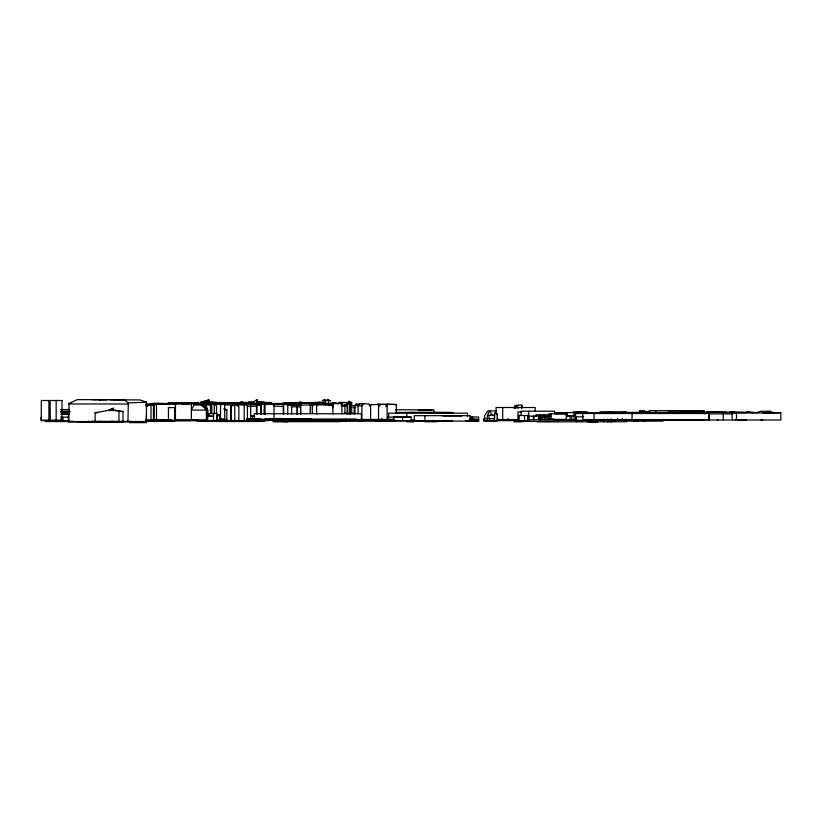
<?xml version="1.0" encoding="UTF-8"?>
<svg xmlns="http://www.w3.org/2000/svg" width="822" height="822" viewBox="0 0 822 822"><rect width="100%" height="100%" fill="white"/><g stroke="black" fill="none" stroke-linecap="round" stroke-linejoin="round"><path stroke-width="1.23" d="M347.12 414.185L347.12 403.51L350.162 403.623L350.162 413.302M300.862 404.465L300.739 402.636L283.23 402.852L282.48 403.653M310.439 413.322L310.644 405.01L300.657 404.999L300.297 404.26L299.896 405.03M175.446 405.359L175.507 403.623L156.807 403.653L154.197 405.359L154.259 403.715L176.083 403.581L176.206 404.527M206.62 403.89C207.206 402.41 201.4 405.102 206.23 404.373M332.746 408L332.91 405.503L334.143 403.51L338.623 403.294L341.87 404.054L341.87 414.154M257.882 405.123L258.087 402.472L271.394 402.472L271.979 403.766M541.318 419.518L541.801 416.343M521.58 408.061L521.857 405.092L518.312 405.051L518.066 405.76L516.606 405.215L518.158 408.061M206.373 410.044L201.842 405.03L193.838 405.03L191.372 410.127L206.373 410.044L206.373 419.919M202.695 403.335L203.003 401.701L206.445 400.879L206.897 401.701L202.695 403.335L202.695 401.701L212.24 401.937M272.832 403.561L272.092 404.28L272.832 403.561L283.302 403.52M494.423 418.686L483.521 418.686L483.521 421.07L497.125 421.07L497.125 413.774L494.608 413.127L494.258 421.07M385.908 406.839L386.648 404.208L396.307 404.547L396.307 413.261M515.651 408.061L516.514 405.215L515.528 408.061M497.125 413.774L496.858 414.658M516.237 405.749L515.065 405.801L514.315 408.061M217.594 414.627L216.361 419.693L220.234 419.693L219.012 414.627L217.594 414.627L216.546 419.693M278.226 404.003L283.107 403.561M325.635 405.513L324.515 403.54L322.974 403.088L311.261 403.088L311.98 404.239L312.031 403.397L312.391 404.116L315.74 403.653L317.6 405.359M68.843 421.511L69.017 403.499L77.289 399.626L139.915 399.924L146.46 402.133L146.46 421.511L45.446 421.573M127.944 421.511L128.314 402.986L146.46 402.133L143.994 402.122M732.638 420.011C729.484 409.531 739.173 409.788 735.957 420.011M178.703 404.116L178.919 403.561L190.19 403.448L183.357 403.448M182.936 403.992L183.553 403.859M271.907 404.157L272.873 404.064M484.579 419.395L484.579 415.727L487.847 410.908L489.501 410.897L487.302 415.727L487.302 419.395M254.152 404.126L233.643 403.869L234.527 404.856M273.346 404.105L274.014 404.516L274.065 419.539M242.11 404.013L242.798 402.657M513.914 408.061L515.065 405.801M174.654 407.609L168.448 407.517L168.448 420.258M228.619 404.095L229.369 402.657L249.929 402.564L249.929 403.16M332.91 405.503L329.19 405.431L330.382 403.51L334.852 403.294L338.058 404.044M363.355 403.612L359.543 403.612L358.073 405.893L361.906 405.863L363.355 403.612L368.688 404.085L370.63 406.047L369.366 406.047M206.599 408.185L204.37 406.263L207.257 408.329M320.426 403.253L324.793 402.235L325.461 403.9M328.605 405.719L330.249 403.592L336.424 403.119L324.074 403.592L330.249 403.592M354.888 413.713L354.888 405.575L355.967 404.26L359.111 404.26L358.073 405.523L358.073 413.713M378.562 406.633L380.761 404.332L377.031 404.332L385.61 404.403L387.141 406.479M167.411 404.332L168.787 402.934L178.302 403.921M256.382 404.66L259.927 404.732L256.7 404.342M184.405 404.219L185.032 403.653M201.822 402.102L204.123 401.465L201.822 402.102L204.318 402.102M206.199 408.616L206.199 404.989L207.493 403.859L206.332 404.866L201.185 404.66M260.574 403.119L259.742 403.787L259.742 403.088L264.324 403.787L258.766 403.14M206.199 404.989L210.494 404.989L211.799 403.859L211.799 413.487M205.921 403.859L204.75 404.866L204.75 407.311M300.297 402.749L318.659 402.348M283.611 403.859L285.481 402.533L283.58 403.982M324.947 399.358L322.409 400.602L325.533 400.324A3.422 1.161 4.6 0 0 327.999 400.386L330.752 400.807L328.389 400.047M253.525 404.486L253.525 401.979L256.967 399.554L256.978 402.41L258.375 404.064M207.38 419.919L207.668 409.716L201.842 405.03M255.714 404.023L285.09 403.715L271.404 403.489M211.799 404.496L215.179 404.003L216.525 406.407L216.525 413.6M260.04 403.088L263.893 403.787L260.43 403.191L259.084 403.787L258.673 403.14L258.673 405.154M208.819 402.328L208.901 399.811L207.534 400.222L207.534 402.297M248.758 403.16L249.929 402.564M238.534 403.397L240.394 402.564L240.394 403.397M109.151 410.928L109.151 410.034L113.138 408.318L113.57 410.712M113.57 408.318L109.151 410.034M765.241 413.158L769.906 411.277L774.293 413.034M90.595 422.025L92.835 421.131M86.433 422.025L88.653 421.152M209.261 413.713L216.936 413.415L216.936 417.021M226.029 403.17L231.136 402.893M256.495 413.394L256.495 405.472L261.365 403.91L265.033 404.558L265.033 414.452M274.014 404.516L260.718 404.157L265.033 404.558M183.809 403.674L182.751 403.623M756.148 412.921L760.73 411.277L769.906 411.277M146.059 420.659L234.773 420.679L234.773 404.835L230.715 406.017L230.715 420.679M231.28 408.452L230.715 406.017L234.773 404.835M621.247 420.381L623.559 419.59M205.829 403.222L207.36 403.222M207.689 402.955L205.829 403.355M248.295 419.425L250.731 418.655M208.819 399.831L209.024 401.927L206.661 401.927M285.018 404.003L286.518 403.756M543.732 419.518L545.983 418.912M196.17 404.044L197.116 403.797M207.534 400.222L207.791 401.701M286.395 404.249L288.029 403.931L288.984 404.814L286.395 404.332L288.697 404.732M288.029 403.931L286.683 404.105L289.663 404.588M203.126 401.968L201.061 401.948L206.445 400.879M201.822 401.917L201.739 405.78M165.191 404.054L169.435 403.057L182.946 403.099M209.117 404.013L210.155 403.951M343.308 405.719L347.757 404.208M343.308 405.215L346.802 404.712M209.261 415.891L208.356 415.85L208.356 414.36L209.261 414.463L209.261 415.891L213.525 416.333L207.38 416.333M238.329 402.893C221.724 403.602 239.233 401.588 240.712 403.212M163.67 404.126L167.236 403.376L169.445 403.838M146.059 406.294L146.059 404.547L151.094 403.499L158.913 403.499L156.899 403.921M310.295 413.353L310.295 405.082L316.624 404.116L316.624 414.432M310.295 405.082L316.624 404.116M315.74 403.653L312.422 404.116M376.229 420.864L378.706 420.361M409.849 420.864L412.325 420.361M448.206 413.055L450.682 412.428L395.474 412.428M95.105 421.501L95.105 412.747L110.261 410.014L122.992 411.596L122.992 421.501M111.145 410.579L114.248 410.014L122.992 411.596M146.357 405.801L151.012 404.958L154.485 405.544M338.849 402.41L347.891 402.503M587.329 413.034L592.302 413.045M238.863 420.915L238.863 406.53L236.592 404.332L234.157 404.691L234.157 405.842L233.962 404.897L224.385 404.897M340.411 402.533L341.582 402.564M234.157 404.691L236.592 404.332M548.829 419.518L553.843 418.768M69.017 403.499L71.719 403.109M279.151 404.023L282.408 403.571M299.27 402.338L301.273 402.05M195.102 403.201L198.945 403.571M488.926 418.388L488.926 415.367L492.779 414.863M206.435 409.541L207.38 409.901M427.522 413.024L433.903 412.428L433.903 409.798L395.361 409.798M318.093 402.451L320.436 402.266M291.656 405.667L287.31 404.445L291.656 405.667L291.656 414.319M574.085 419.6L538.451 419.518L538.451 416.795L542.561 416.579L542.561 419.518M538.451 416.795L542.561 416.579M239.459 403.232L242.017 403.047M184.21 403.849L195.903 403.499M204.339 403.797L205.644 403.797M146.059 404.547L148.618 404.486M291.317 406.859L297.225 406.726L297.235 414.329M263.883 402.801L266.739 402.749M354.888 405.575L358.073 405.523M639.639 413.456L639.639 410.99L641.129 410.99M161.441 404.013L162.499 404.003M263.893 403.715L263.307 403.581M644.294 410.99L644.797 411.801M254.245 415.768L250.731 415.716L254.728 416.384M313.172 404.27L310.202 403.869L313.172 404.27L313.172 405.03L313.829 404.26L314.918 405.01L314.918 404.126M349.35 404.537L350.573 404.527L350.573 405.791M250.731 419.477L250.659 406.181L256.495 406.16M543.157 416.168L539.602 416.179L539.602 414.833M274.199 403.849L276.284 403.838M325.101 404.198L315.74 404.229L315.74 403.52L311.98 403.51M106.809 399.821L98.609 399.821L101.661 399.882M115.512 399.821L109.984 399.78M117.741 399.831L124.297 399.913M248.614 401.783L252.652 401.783L252.652 403.304M318.967 402.266L324.793 402.235M246.528 402.451L245.686 402.451L248.614 403.088M299.372 402.451L300.143 402.225M260.327 402.533L257.07 402.533L257.07 403.16M300.04 402.749L289.18 402.749L300.205 403.15M318.689 402.677L320.827 402.677M227.345 404.29L227.345 402.893L212.282 402.297L224.293 402.924M184.118 403.119L198.801 403.119M253.495 403.16L243.302 403.16L243.302 404.229M154.187 403.314L162.283 403.314M227.221 403.212L230.006 403.212M242.767 403.283L256.187 403.283M165.386 403.592L176.083 403.581M179.751 403.417L181.467 403.417M330.382 403.51L334.143 403.51M258.673 403.14L262.321 403.581M347.12 403.51L350.162 403.623M178.919 403.561L189.409 403.931M192.769 403.797L211.799 403.859M68.843 403.982L127.944 403.982M162.602 404.003L170.473 403.972L169.661 403.592M207.442 404.003L220.707 403.941L220.008 403.335L175.446 403.253L175.446 420.258M146.131 404.136L148.299 404.64M204.123 404.177L206.158 404.177M260.666 404.177L261.077 414.339M287.135 404.177L273.418 403.951L287.751 404.064L287.751 414.329M214.604 404.434L224.704 404.434L224.704 419.569M381.881 404.403L385.61 404.403M386.648 404.208L396.307 404.547M369.366 404.558L378.562 404.558L378.562 419.477M233.962 404.897L233.592 403.479L218.477 403.335M289.519 404.938L300.42 404.938L300.647 414.35M316.624 404.907L332.91 404.907L332.91 414.216M328.276 405.123L331.132 405.472M341.264 405.647L344.593 405.657M341.264 405.791L347.12 405.791M349.597 405.791L354.272 405.791L354.272 414.113M353.326 407.62L355.854 407.62M60.623 409.572L69.582 409.572L62.051 409.603M226.821 409.808L224.704 409.808L223.923 408.616L226.821 409.808L226.728 420.679L222.834 418.758M418.213 410.404L431.848 410.404M704.423 410.651L649.133 410.651L649.133 412.932M489.902 410.959L496.447 410.959M639.639 410.99L644.797 410.99M698.073 411.134L698.875 411.134M61.126 411.432L70.034 411.432M611.578 411.688L607.479 411.791M69.819 411.863L60.623 411.863L69.562 411.884M521.806 411.863L518.004 411.863L518.004 421.439L554.624 421.439M573.211 411.76L587.083 411.76M599.926 411.791L626.251 411.791M644.623 411.801L649.596 411.801M706.663 411.843L726.371 412.151M729.936 412.151L746.417 412.521L667.937 412.151M576.962 412.11L582.613 412.11M622.398 412.418L753.753 412.459M452.326 412.541L409.849 412.428M639.372 412.51L633.341 412.603M752.058 412.459L758.449 412.459M451.71 412.665L453.148 412.665M554.316 412.603L650.901 412.603M762.908 412.911L780.797 412.654L780.9 420.011L622.398 420.011M732.638 412.921L780.9 412.901M343.966 413.271L355.505 413.271M574.085 413.507L709.067 413.517L709.067 419.6L582.788 419.59L582.788 413.62M63.397 413.723L69.551 413.723M555.271 413.682L567.437 413.682L567.437 415.983M732.638 413.908L709.088 413.908L709.088 420.011M60.705 414.093L69.51 414.093M549.969 414.74L535.954 414.833L535.954 416.179M566.584 415.829L574.085 415.829M442.822 415.983L461.717 415.983M551.048 416.066L528.628 416.179L528.628 419.785L557.686 419.785M566.492 416.127L570.108 416.127L570.108 419.549M393.533 416.662L411.144 417.083L411.144 420.689L393.533 420.689L393.533 416.662L402.194 417.093M575.575 416.836L583.579 416.836M469.968 416.97L478.61 416.97L478.61 420.833L469.968 420.833M60.787 417.144L68.195 417.144M411.144 417.083L387.861 417.144L387.861 419.364L394.735 419.364M549.024 417.288L542.201 417.288L542.201 419.518M61.044 417.853L62.975 417.853L62.975 420.032L60.489 420.032M246.908 418.912L260.327 418.912M273.356 418.85L309.483 418.922M264.602 419.107L270.417 419.107M278.72 419.066L311.641 419.066M276.161 419.271L355.977 419.169M469.249 419.107L477.921 419.107L477.921 421.183L465.509 421.183M311.713 419.312L246.641 419.425L389.433 419.477M555.271 419.436L567.437 419.436M219.31 419.569L226.821 419.569M497.176 419.61L518.333 419.61M175.446 419.703L197.146 419.703M625.799 419.723L704.423 419.765M145.782 419.929L171.664 419.929M657.281 419.867L681.952 419.847M717.185 419.847L718.048 419.847M735.31 419.919L746.705 419.919M248.614 420.104L273.017 420.104M311.096 420.032L338.058 420.032M354.888 420.114L381.685 420.114M388.611 420.093L394.735 420.093M410.671 420.093L414.987 420.042M469.794 420.021L478.866 420.021M176.206 420.258L153.447 420.258L153.447 405.41M282.429 420.278L375.777 420.278M555.559 420.268L578.041 420.268M246.97 420.443L272.986 420.443M284.494 420.484L295.016 420.484M351.241 420.453L354.169 420.453M357.077 420.463L360.026 420.463M388.868 420.484L391.806 420.484M554.316 420.381L656.172 420.381M145.72 420.515L157.906 420.515M174.675 420.638L190.416 420.638M194.475 420.525L261.057 420.587M262.352 420.545L269.616 420.545M272.041 420.545L318.926 420.617M319.933 420.607L342.846 420.648M359.409 420.484L363.53 420.484M391.21 420.504L394.139 420.504M484.579 420.607L518.333 420.607M68.565 420.679L41.1 420.679L41.1 417.319M300.071 420.782L329.088 420.782M337.318 420.792L343.904 420.792M412.11 420.751L419.23 420.751M55.043 420.874L68.575 420.874M212.292 420.874L220.45 420.874M224.776 420.926L247.422 420.915L247.422 404.927L246.867 403.869M322.409 420.905L330.752 420.905M374.585 420.864L452.326 420.864M633.772 420.926L638.088 420.926M53.605 421.09L69.264 421.09M170 421.121L174.911 421.121M197.629 421.09L264.797 421.09M288.132 421.141L296.115 421.141M333.126 421.08L338.15 421.08M478.866 421.09L414.257 421.121L414.257 415.675L470.328 415.675L470.328 421.121M625.696 421.152L663.056 421.152M145.936 421.275L154.557 421.275M286.775 421.337L394.745 421.183M576.962 421.296L582.613 421.296M55.403 421.347L73.405 421.347M91.961 421.429L130.873 421.429M151.022 421.429L170.205 421.347M216.258 421.501L263.615 421.501M418.213 421.388L431.848 421.388M612.935 421.337L615.092 421.337M283.21 421.676L339.887 421.676M77.71 421.84L128.931 421.84M273.079 421.799L287.936 421.799M424.614 421.758L436.914 421.758M513.914 421.778L522.134 421.778M537.372 421.83L626.251 421.768L626.251 419.271M123.156 422.025L68.39 421.943L68.39 415.572M407.065 421.881L413.723 421.881M588.501 421.974L597.604 421.974M129.516 422.642L146.635 422.642M168.531 404.054L160.989 403.592M287.988 404.229L298.725 404.29L297.8 403.592L284.504 403.592L285.337 404.219M236.715 404.856L247.422 404.927M95.105 412.747L98.065 412.747M488.926 415.367L493.919 415.377M348.631 421.275L349.555 421.275M220.07 402.924L227.345 402.893M232.893 403.109L237.332 403.129M241.832 403.592L244.011 403.602M280.456 418.901L298.52 419.035M297.235 406.911L300.647 406.962M170.637 407.609L168.448 407.517M202.304 404.147L206.24 404.157M119.92 399.821L120.7 399.831M92.249 399.687L96.791 399.79M113.539 399.687L118.861 399.862M283.23 406.387L273.983 406.16L273.829 404.177M146.922 406.407L147.672 406.428M729.936 411.966L733.625 412.151M241.802 402.379L246.148 402.616M355.967 404.26L359.543 404.496M350.367 402.41L351.724 402.533L351.724 406.294M350.059 402.39L348.713 401.228L351.724 402.533L342.188 402.595M619.819 419.59L628.635 420.381M359.543 403.612L363.817 403.992M202.479 404.66L203.609 404.763M566.296 415.757L570.108 416.127M246.641 402.544L249.189 402.801M242.295 402.801L246.066 403.181M264.191 404.527L264.458 414.452M111.576 421.296L116.56 421.84M430.081 420.432L433.903 420.864M309.411 418.778L311.261 418.984M299.948 402.903L295.519 402.369L295.55 403.314M293.156 418.86L295.077 419.086M259.742 403.088L260.43 403.191M163.208 403.345L164.708 403.602M162.807 403.931L157.31 403.818L158.348 404.054M202.304 403.808L205.5 404.403M200.979 403.808L205.654 404.681M168.787 402.934L174.069 403.921M589.795 412.582L592.107 413.024M648.599 419.662L652.36 420.381M163.732 403.592L164.842 403.592M760.484 419.528L762.908 420.011M280.302 403.51L282.254 403.921M278.853 403.51L280.795 403.921M201.349 403.797L205.921 404.763L204.75 404.866L204.945 407.311M242.048 402.318L246.292 403.232M612.863 419.59L616.479 420.381M286.58 404.29L288.984 404.814M269.729 418.727L271.979 419.384M99.257 421.265L101.64 422.025M542.561 417.288L544.719 418.028M546.866 418.778L549.024 419.518L549.024 416.066M271.918 418.614L274.199 419.405M266.636 403.057L263.492 401.927L256.68 401.927L260.327 403.232M351.724 407.311L350.069 406.931L350.645 406.397L351.724 407.311L351.724 413.312M218.744 403.222L204.925 402.955L205.438 403.222M327.228 399.358L328.348 400.026M220.317 403.479L220.882 404.907M181.857 404.249L179.319 402.677L175.086 402.657L176.946 403.818M166.671 403.499L167.483 404.054M287.094 404.938L286.673 404.63L300.42 404.938M124.194 399.626L128.314 402.986M234.332 404.085L232.595 402.575L232.595 404.085M232.297 402.575L233.818 403.91M151.094 403.499L153.005 405.287M236.171 404.332L238.483 406.561M206.065 408.329L207.093 409.52L207.093 408.195M243.446 403.345L242.264 401.804L240.712 401.804L240.712 403.232M315.74 403.52L316.162 404.999M489.501 410.897L492.779 415.727M206.137 400.879L206.754 401.999M516.781 405.791L518.014 408.061M260.718 404.527L260.266 403.664L260.533 404.671L246.816 404.578L247.422 406.52L250.659 406.181M258.087 402.472L258.673 403.766M219.012 414.627L220.06 419.693M204.339 403.633L204.534 404.712M165.325 403.499L165.386 404.044M521.857 405.092L522.134 408.061M206.528 407.311L206.332 404.866L206.332 408.534M253.525 401.979L253.669 404.064M288.666 402.636L288.728 403.499M300.811 402.348L300.883 404.219M264.283 409.479L264.365 414.442M350.151 414.504L350.069 406.931L350.069 414.309M543.732 414.74L543.732 416.384M748.359 412.274L748.349 411.617L747.167 412.274M723.288 413.908L723.288 420.011M704.783 412.151L679.362 412.151M704.351 412.274L704.351 413.908M655.935 410.651L655.935 412.932M645.876 419.991L645.743 421.08M643.78 419.991L643.78 421.08M643.647 419.991L643.647 421.08M642.218 410.99L642.218 411.801M640.297 410.99L640.297 413.456M632.077 413.517L632.077 419.6M622.162 418.449L622.162 420.391M617.404 418.449L617.404 420.391M611.578 419.251L611.578 421.768M611.414 419.271L611.414 421.768M610.705 419.251L610.705 421.768M608.958 419.251L608.958 421.768M607.694 419.251L607.694 421.768M607.479 419.271L607.479 421.768M603.759 419.271L603.687 421.768M594.049 413.62L594.049 419.59M587.329 419.518L587.329 421.83M576.232 416.836L576.273 421.83M575.575 413.507L575.575 420.381M574.085 412.603L574.085 420.381M571.773 415.829L571.773 419.6M566.296 419.549L566.296 413.867L548.829 413.867L548.829 414.74M558.138 419.518L558.138 421.83M554.624 413.743L554.624 411.185L521.045 411.185L521.045 415.449M551.048 413.867L551.048 419.518M548.726 417.288L548.726 419.518M541.801 416.066L541.801 419.518L541.318 416.569M540.629 416.148L540.629 419.785M539.715 416.795L539.715 419.518M535.184 411.144L535.184 407.517L496.077 407.517L496.077 413.558M533.981 416.148L533.981 419.785M533.427 416.148L533.427 419.785M528.762 411.185L528.762 421.439M527.611 415.439L527.611 421.439M524.57 415.511L524.57 420.782M519.052 415.439L519.052 421.439M508.14 418.388L508.14 420.607M502.715 407.517L502.715 419.61M497.7 418.388L497.7 420.607M494.608 413.127L494.608 421.07M489.593 418.686L489.593 421.07M474.623 419.107L474.623 421.183M472.609 416.97L472.609 419.867M470.996 416.99L470.996 420.155M467.492 416.631L467.492 413.168L388.611 413.168L388.611 416.631M424.923 415.675L424.923 421.121M406.88 413.168L406.88 416.631M402.636 416.662L402.636 420.689M387.141 404.547L387.141 419.477M381.922 418.449L381.922 420.864M370.63 404.558L370.63 419.477M361.906 405.863L361.906 419.477M361.413 419.539L361.413 413.743L254.337 413.743L254.337 419.539M347.696 403.623L347.696 414.216M345.857 419.117L345.857 421.275M344.901 405.791L344.901 413.374M344.593 405.215L344.593 405.791M342.301 402.503L342.301 406.263M331.996 404.907L331.996 405.493M328.451 400.335L328.451 403.962M325.533 400.324L325.533 403.962M312.422 404.979L312.422 413.312M300.657 404.999L300.657 413.322M297.225 406.726L297.225 414.257M283.703 404.064L283.703 414.288M283.23 404.064L283.23 413.528M282.408 403.992L282.121 403.345L282.121 404.455M280.292 418.388L280.292 420.545M279.788 418.388L279.788 420.545M276.86 418.306L276.86 420.545M275.812 418.47L275.812 420.545M273.49 418.593L273.49 420.545M261.273 404.157L261.273 414.319M256.967 399.554L256.967 404.537M256.926 405.472L256.926 414.35M252.344 416.394L252.344 419.477M244.185 404.866L244.257 420.915M231.414 405.986L231.414 420.679M220.933 418.758L220.882 420.679M220.707 418.336L220.707 420.73M220.553 404.434L220.553 419.569M214.265 404.496L214.265 413.302M213.525 413.836L213.525 420.525M210.494 404.989L210.494 413.456M208.757 414.576L208.757 415.891M207.668 409.716L207.668 419.919L191.372 419.919L191.372 403.253M206.908 409.479L206.908 419.919M202.746 401.701L202.746 404.116M201.924 401.958L201.924 403.335M201.061 401.948L201.071 404.63M198.451 403.407L198.451 404.558M174.706 407.517L174.654 420.258M165.736 403.592L165.736 404.27M156.499 405.359L156.499 420.258M154.197 403.592L154.197 420.258M151.012 404.958L151.012 419.929M146.357 414.791L146.357 420.052M118.954 411.586L118.954 421.501M113.138 408.318L113.138 410.219M62.41 417.853L62.41 420.032M56.153 400.499L56.153 420.145M50.121 400.499L50.265 420.145M49.341 400.499L49.341 420.145M49.186 400.499L49.186 420.145M61.979 400.499L41.285 400.499L41.285 420.145L61.979 420.145L61.979 400.499M311.322 403.294L298.026 403.294L311.322 403.294M527.745 415.511L518.477 415.511L518.477 420.782L527.745 420.782L527.745 415.511M752.726 412.685L747.167 411.843L752.726 412.685M244.668 402.616L243.035 402.533L245.418 403.232L244.668 402.616"/></g></svg>
